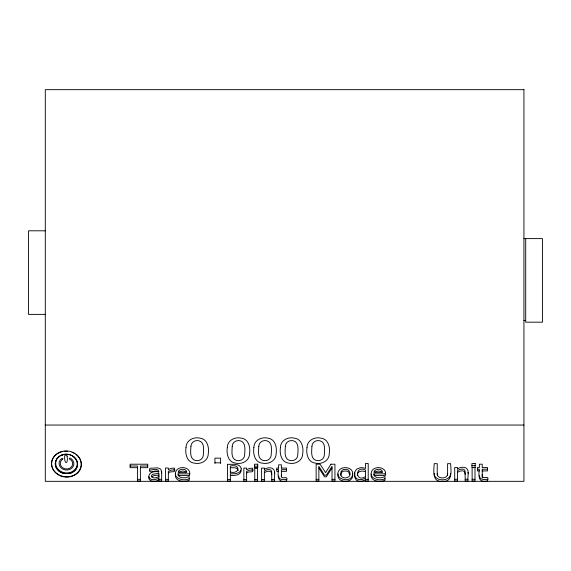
<?xml version="1.0" encoding="UTF-8"?>
<svg xmlns="http://www.w3.org/2000/svg" width="571" height="571" viewBox="0 0 571 571"><rect width="100%" height="100%" fill="white"/><g stroke="black" fill="none" stroke-linecap="round" stroke-linejoin="round"><path stroke-width="0.86" d="M450.605 473.402C450.847 481.974 433.996 481.967 434.231 473.402M338.125 474.001C335.991 483.744 354.748 483.758 352.578 473.994M175.447 474.087C174.191 481.581 184.169 482.431 189.222 480.325L189.222 476.571L185.354 477.799L181.292 477.677L178.944 476.314L178.131 473.866L189.536 473.866M371.221 474.087C369.965 481.581 379.943 482.431 384.997 480.325L384.997 476.571L381.128 477.799L377.067 477.677L374.719 476.314L373.905 473.866L385.311 473.866M447.6 473.459C448.214 479.462 436.537 479.447 437.243 473.402M241.276 470.54C240.705 475.564 234.203 475.636 230.349 475.465M340.858 475.343L341.151 473.423L342.029 472.067A3.747 2.584 0 0 1 344.349 471.061L346.383 471.061A3.726 2.57 0 0 1 348.681 472.067L349.752 474.701M357.275 475.386C356.996 471.011 362.385 470.304 365.447 471.703M148.774 476.628C147.789 482.052 155.854 482.331 158.931 479.804M354.976 472.838L354.527 476.778L356.111 479.818A5.282 3.64 0 0 0 359.238 481.232L362 481.225L365.447 479.854M62.789 459.212L62.76 458.506L61.975 458.327A7.437 6.459 5 0 0 60.976 467.806A7.437 6.459 5 0 0 71.939 468.077A7.437 6.459 5 0 0 71.018 458.556C69.583 456.921 68.334 459.448 70.618 459.655A6.202 5.382 5 0 1 71.075 467.278A6.202 5.382 5 0 1 62.332 467.485A6.202 5.382 5 0 1 61.875 459.869L62.524 459.398M332.022 467.977L326.305 476.849L324.535 476.849L318.861 467.977M151.629 476.828L153.999 475.536L158.931 475.072M168.345 472.952C170.886 470.176 176.475 474.208 174.298 468.056L170.993 468.377L168.345 469.676L168.345 467.992L165.576 467.992L165.576 481.018L168.345 481.018L168.345 471.282L171.55 470.04L174.298 470.047M246.615 473.045C249.149 470.268 254.737 474.301 252.568 468.141L249.256 468.463L246.615 469.769L246.615 468.084L243.846 468.084L243.846 481.103L246.615 481.103L246.615 471.375L249.812 470.126L252.568 470.14M264.38 469.341C266.721 467.835 269.812 467.206 272.424 468.391C276.685 470.996 273.559 477.242 274.544 481.103L271.775 481.103L271.668 471.51L270.84 470.061L269.591 469.64A4.725 3.262 0 0 0 266.521 469.969L264.38 470.961L264.38 481.103L261.611 481.103L261.611 468.084L264.38 468.084L264.38 469.755M457.557 468.862C459.976 467.306 463.167 466.657 465.865 467.877C470.254 470.568 467.035 477.013 468.049 481.003L465.194 481.003L465.079 471.104L464.23 469.605L462.931 469.169A4.875 3.362 0 0 0 459.769 469.505L457.557 470.533L457.557 481.003L454.702 481.003L454.702 467.563L457.557 467.563L457.557 469.283M365.447 476.578C355.269 483.28 354.691 464.83 365.447 470.033L365.447 477.435M158.931 476.549C156.868 477.77 153.535 478.798 151.65 476.785L151.629 475.158L152.985 474.166L158.931 473.402L158.931 477.435M179.487 471.817L182.77 470.925L185.896 471.796M375.261 471.817L378.544 470.925L381.671 471.796M264.38 472.631L266.521 471.639A4.725 3.262 0 0 1 269.591 471.311L271.246 472.103L271.775 474.644M457.557 472.253L459.769 471.232A4.875 3.362 0 0 1 462.931 470.889L464.644 471.71L465.194 474.33M189.222 478.655C183.462 481.824 171.521 478.105 176.503 470.211C180.729 465.194 191.87 467.663 189.536 475.536L178.131 475.536L178.131 473.866M384.997 478.655C379.237 481.824 367.296 478.105 372.278 470.211C376.503 465.194 387.645 467.663 385.311 475.536L373.905 475.536L373.905 473.866M286.478 479.333C283.666 480.061 278.527 479.975 278.612 475.957M487.484 479.176C484.586 479.925 479.276 479.84 479.369 475.693M45.295 230.805L28.55 230.805L28.55 314.385L45.295 314.385M523.935 238.614L542.45 238.614L542.45 322.187L525.705 322.187L525.705 238.614M523.935 320.402L525.705 320.402M45.295 425.045L523.935 425.045M214.939 462.824L220.62 462.824M471.932 465.601L475.186 465.601M130.102 466L137.468 466L137.468 481.018L140.387 481.018L140.387 466L147.753 466M254.58 466.186L257.735 466.186M137.468 467.67L130.102 467.67L130.102 464.209L147.753 464.209L147.753 467.67L140.387 467.67M230.349 467.699C232.904 467.849 237.843 466.964 238.243 470.59M278.612 468.084L276.742 468.084L276.742 471.339L278.612 471.339M281.382 468.084L286.478 468.084L286.478 471.339L281.382 471.339M477.435 469.198L479.369 469.198C478.255 476.856 478.641 483.102 487.484 480.896C490.239 473.637 481.324 481.217 482.224 474.772M487.484 469.198L482.224 469.198L482.274 477.87M276.742 469.669L278.612 469.669C277.206 476.742 278.227 483.33 286.478 481.003C289.147 473.973 280.511 481.317 281.382 475.065M286.478 469.669L281.382 469.669L281.382 476.735M149.93 470.176C152.407 469.847 158.681 467.728 158.931 471.874C144.57 469.548 146.676 484.429 158.931 478.134L158.931 481.018L161.686 481.018L161.686 471.582L160.687 469.098L157.81 467.899L149.93 468.234C147.582 475.843 155.819 468.42 158.638 472.096M479.369 470.925L477.435 470.925L477.435 467.563L479.369 467.563L479.369 464.194L482.224 464.194L482.224 467.606L487.484 467.563L487.484 470.925L482.224 470.925M230.349 472.074C239.799 474.48 240.983 463.524 230.349 466.029L230.349 472.888M454.702 479.283L457.557 479.283M465.194 479.283L468.049 479.283M472.124 479.283L474.986 479.283M137.468 479.347L140.387 479.347M158.931 479.347L161.686 479.347M165.576 479.347L168.345 479.347M227.429 479.433L230.349 479.433M243.846 479.433L246.615 479.433M254.773 479.433L257.542 479.433M261.611 479.433L264.38 479.433M271.775 479.433L274.544 479.433M316.141 479.347L318.861 479.347M332.022 479.347L334.934 479.347M365.447 479.347L368.216 479.347M252.082 469.769L252.568 469.819M173.82 469.676L174.298 469.726M161.243 471.439L161.686 473.252M385.189 473.245L385.311 474.501M189.415 473.245L189.536 474.501M467.963 472.381L468.049 473.402M274.458 472.752L274.544 473.737M447.6 475.179L447.6 463.659L450.605 463.659C451.04 470.511 452.974 482.531 442.411 481.332C431.847 482.502 433.81 470.518 434.231 463.659L437.243 463.659L437.243 475.129M281.382 468.12L281.382 464.823L278.612 464.823L278.612 468.12M220.62 463.445L220.62 458.149L214.939 458.149L214.939 463.445M77.321 462.389A11.156 9.686 5 0 1 72.346 472.531M71.718 472.831A11.156 9.686 5 0 1 69.698 473.523M63.931 473.58A11.156 9.686 5 0 1 56.979 469.134M56.5 468.391A11.156 9.686 5 0 1 56.151 460.183M57.057 458.713A11.156 9.686 5 0 1 59.313 456.557M61.782 455.265A11.156 9.686 5 0 1 63.145 454.844M72.881 456.422A11.156 9.686 5 0 1 74.009 457.243M74.523 457.699A11.156 9.686 5 0 1 77.078 461.561M75.972 454.487A14.882 12.919 5 0 1 76.171 474.151A14.882 12.919 5 0 1 53.817 470.761A14.882 12.919 5 0 1 60.612 452.153M61.333 451.925A14.882 12.919 5 0 1 62.831 451.561M64.352 451.333A14.882 12.919 5 0 1 67.464 451.311M71.989 452.318A14.882 12.919 5 0 1 74.737 453.645M186.003 447.564C184.99 453.767 186.91 462.439 194.411 463.138C200.785 464.637 208.237 460.811 208.279 453.681C209.293 447.478 207.337 438.842 199.871 438.121C193.505 436.622 186.039 440.419 186.003 447.564M227.301 447.564C226.294 453.767 228.207 462.439 235.716 463.138C242.083 464.637 249.534 460.811 249.577 453.681C250.59 447.478 248.635 438.842 241.169 438.121C234.802 436.622 227.337 440.419 227.301 447.564M253.867 447.564C252.86 453.767 254.773 462.439 262.282 463.138C268.655 464.637 276.1 460.811 276.143 453.681C277.156 447.478 275.208 438.842 267.735 438.121C261.368 436.622 253.902 440.419 253.867 447.564M280.44 447.564C279.426 453.767 281.346 462.439 288.847 463.138C295.221 464.637 302.666 460.811 302.709 453.681C303.722 447.478 301.774 438.842 294.301 438.121C287.934 436.622 280.468 440.419 280.44 447.564M307.005 447.564C305.992 453.767 307.912 462.439 315.413 463.138C321.787 464.637 329.239 460.811 329.281 453.681C330.288 447.478 328.339 438.842 320.866 438.121C314.5 436.622 307.034 440.419 307.005 447.564M190.914 446.351C190.757 450.976 189.329 458.827 195.289 460.454C199.065 461.518 203.233 459.098 203.34 454.987C203.512 450.355 204.932 442.411 198.951 440.791C195.154 439.734 190.971 442.218 190.914 446.351M232.211 446.351C232.062 450.976 230.627 458.827 236.587 460.454C240.362 461.518 244.538 459.098 244.645 454.987C244.809 450.355 246.229 442.411 240.248 440.791C236.458 439.734 232.269 442.218 232.211 446.351M258.784 446.351C258.627 450.976 257.193 458.827 263.16 460.454C266.935 461.518 271.104 459.098 271.211 454.987C271.375 450.355 272.795 442.411 266.814 440.791C263.024 439.734 258.834 442.218 258.784 446.351M285.35 446.351C285.193 450.976 283.758 458.827 289.725 460.454C293.501 461.518 297.669 459.098 297.776 454.987C297.941 450.355 299.361 442.411 293.38 440.791C289.59 439.734 285.4 442.218 285.35 446.351M311.916 446.351C311.759 450.976 310.324 458.827 316.291 460.454C320.067 461.518 324.235 459.098 324.342 454.987C324.506 450.355 325.927 442.411 319.953 440.791C316.156 439.734 311.966 442.218 311.916 446.351M67.128 456.193C68.427 464.758 64.038 464.573 64.651 456.215A1.242 1.078 5 0 1 65.851 455.13A1.242 1.078 5 0 1 67.128 456.193M352.707 473.673C352.257 484.865 331.03 478.726 340.03 469.255A6.559 4.525 0 0 1 343.792 467.777C347.66 467.021 352.928 469.069 352.707 473.673M354.555 472.36L354.527 475.108L356.111 478.148A5.282 3.64 0 0 0 359.238 479.561L362 479.554L365.447 478.184L365.447 481.018L368.216 481.018L368.216 463.531L365.447 463.531L365.447 468.484A7.473 5.153 0 0 0 360.001 467.785L356.518 469.262L354.555 472.36M241.276 468.87C240.705 473.894 234.203 473.966 230.349 473.794L230.349 481.103L227.429 481.103L227.429 464.302C231.683 464.658 240.227 462.738 241.276 468.87M341.151 471.753C337.989 481.382 355.048 478.819 348.681 470.397A3.726 2.57 0 0 0 346.383 469.391L344.349 469.391A3.747 2.584 0 0 0 342.029 470.397L341.151 471.753M178.545 471.139L178.131 472.403L186.838 472.403C186.638 468.299 180.436 468.434 178.545 471.139M374.319 471.139L373.905 472.403L382.613 472.403C382.413 468.299 376.21 468.434 374.319 471.139M330.887 464.209L325.598 472.638L320.117 464.209L316.141 464.209L316.141 481.018L318.861 481.018L318.861 466.307L324.535 475.179L326.305 475.179L332.022 466.307L332.022 481.018L334.934 481.018L334.934 464.209L330.887 464.209M523.935 89.668L45.295 89.668L45.295 481.332L523.935 481.332L523.935 89.668M475.186 463.552L471.932 463.552L471.932 467.328L475.186 467.328L475.186 463.552M257.735 464.202L254.58 464.202L254.58 467.856L257.735 467.856L257.735 464.202M474.986 467.563L472.124 467.563L472.124 481.003L474.986 481.003L474.986 467.563M257.542 468.084L254.773 468.084L254.773 481.103L257.542 481.103L257.542 468.084M57.5 474.009A14.882 12.919 5 0 0 81.203 465.772A14.882 12.919 5 0 0 60.64 451.847A14.882 12.919 5 0 0 57.5 474.009M59.141 470.276A10.778 9.357 5 0 0 76.971 465.893A10.778 9.357 5 0 0 63.31 454.552A10.778 9.357 5 0 0 59.141 470.276M58.856 470.818A11.156 9.686 5 0 0 77.313 466.279A11.156 9.686 5 0 0 63.167 454.537A11.156 9.686 5 0 0 58.856 470.818"/></g></svg>
